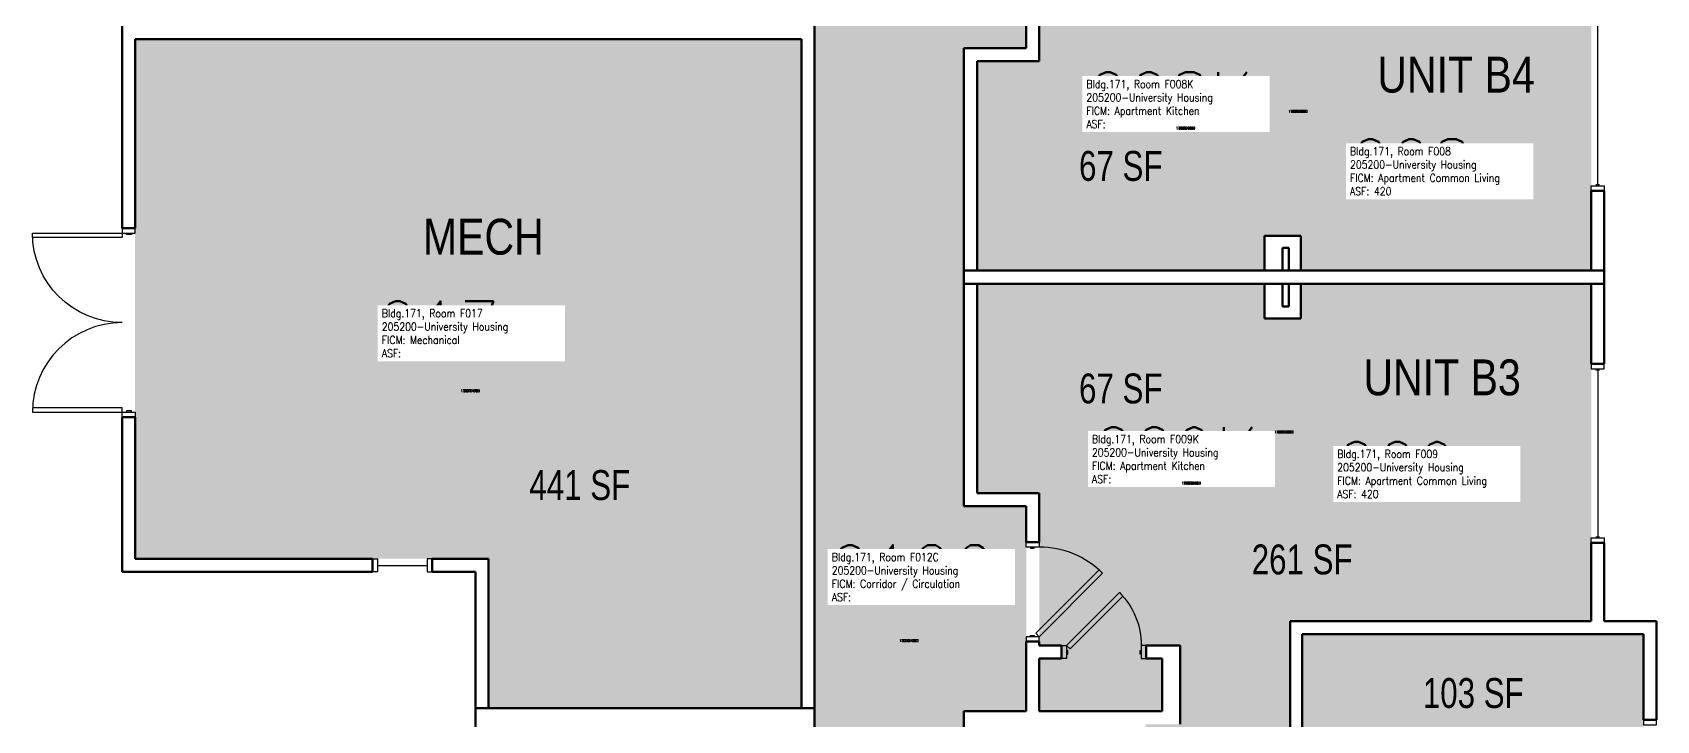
# Model space of a CAD drawing. Header units: inches. Extents: x -171 to 1720, y -75 to 1676.
# Drawn here: x 990 to 1642, y 778 to 1054 of the extents above; entities that cross this region are included whole.
import ezdxf
from ezdxf.enums import TextEntityAlignment as Align

# ---------------------------------------------------------------- set-up
doc = ezdxf.new("R2010")
doc.units = ezdxf.units.IN
doc.header["$LTSCALE"] = 96
doc.header["$MEASUREMENT"] = 0
doc.layers.add('A-AREA-IDEN', color=1, linetype='Continuous', lineweight=18)
doc.layers.add('A-Wall', color=5, linetype='Continuous', lineweight=50)
for name, color, linetype in [('A-DOOR', 2, 'Continuous'), ('A-GLAZ', 1, 'Continuous'), ('A-IDEN-RNUM', 7, 'Continuous'), ('A-IDEN-SNUM', 4, 'Continuous'), ('A-IDEN-VNUM', 4, 'Continuous'), ('AREA-TEXT', 3, 'Continuous'), ('Rooms-Category-Color', 7, 'Continuous'), ('Rooms-College-Color', 7, 'Continuous'), ('Rooms-Department-Color', 7, 'Continuous'), ('Rooms-Division-Color', 7, 'Continuous'), ('Rooms-Information', 7, 'Continuous')]:
    doc.layers.add(name, color=color, linetype=linetype)
doc.styles.add('AREA', font='arial.ttf', dxfattribs={"width": 0.75, "height": 12})
doc.styles.add('ROOMSNUMBER', font='txt.shx', dxfattribs={"height": 0.03})
doc.styles.add('ROOMVNUMBER', font='simplex.shx', dxfattribs={"width": 0.85})
doc.styles.get("Standard").update_dxf_attribs({"font": 'ARIALN.TTF'})

msp = doc.modelspace()

# ---------------------------------------------------------------- hatches: boundary and pattern name
at = {"layer": 'Rooms-Category-Color', "true_color": 0x728ef3}
for points in [[(1615.87, 958.5), (1615.87, 1094), (1494.87, 1094), (1494.87, 1369), (1436.87, 1369), (1436.87, 1339.87), (1450.75, 1339.87), (1450.75, 1164.22), (1436.87, 1164.22), (1436.87, 1135.47), (1450.75, 1135.47), (1450.75, 1103.77), (1437.12, 1103.77), (1437.12, 1109.02), (1443.5, 1109.02), (1443.5, 1130.22), (1394.12, 1130.22), (1394.12, 1109.02), (1403.12, 1109.02), (1403.12, 1103.77), (1394.12, 1103.77), (1394.12, 1042.64), (1484.62, 1042.64), (1484.62, 972.5), (1499.25, 972.5), (1499.25, 958.5)], [(1484.62, 958.5), (1369.12, 958.5), (1369.12, 1042.64), (1484.62, 1042.64)], [(1484.62, 953.25), (1369.12, 953.25), (1369.12, 869.11), (1484.62, 869.11)], [(1615.87, 953.25), (1615.87, 817.75), (1494.87, 817.75), (1494.87, 542.75), (1436.87, 542.75), (1436.87, 571.87), (1446.75, 571.87), (1446.75, 747.16), (1436.87, 747.16), (1436.87, 776.28), (1450.75, 776.28), (1450.75, 807.98), (1437.12, 807.98), (1437.12, 802.73), (1443.5, 802.73), (1443.5, 781.53), (1394.12, 781.53), (1394.12, 802.73), (1403.12, 802.73), (1403.12, 807.98), (1394.12, 807.98), (1394.12, 869.11), (1484.62, 869.11), (1484.62, 939.25), (1499.25, 939.25), (1499.25, 953.25)], [(1636.87, 704.5), (1636.87, 812.5), (1500.12, 812.5), (1500.12, 704.5), (1636.43, 704.51)]]:
    msp.add_hatch(color=171, dxfattribs=at).paths.add_polyline_path(points)
at = {"layer": 'Rooms-Category-Color', "true_color": 0xadadad}
for points in [[(1363.87, 211), (1303.87, 211), (1303.87, 332.39), (1278.87, 332.39), (1278.87, 414.72), (1303.87, 414.72), (1303.87, 1145.53), (1303.87, 1145.53), (1303.87, 1227.86), (1303.87, 1227.86), (1303.87, 1322.5), (1363.87, 1322.5), (1363.87, 1130.22), (1388.87, 1130.22), (1388.87, 1047.89), (1363.87, 1047.89), (1363.87, 863.86), (1388.87, 863.86), (1388.87, 781.53), (1363.87, 781.53), (1363.87, 353.5), (1363.25, 353.5), (1363.25, 244), (1363.87, 244), (1363.87, 243)], [(1030.88, 1051.54), (1030.88, 842.75), (1172.88, 842.75), (1172.88, 782.75), (1298.63, 782.75), (1298.63, 1051.54)]]:
    msp.add_hatch(color=253, dxfattribs=at).paths.add_polyline_path(points)
at = {"layer": 'Rooms-College-Color', "true_color": 0xadadad}
for points in [[(1615.87, 958.5), (1615.87, 1094), (1494.87, 1094), (1494.87, 1369), (1436.87, 1369), (1436.87, 1339.87), (1450.75, 1339.87), (1450.75, 1164.22), (1436.87, 1164.22), (1436.87, 1135.47), (1450.75, 1135.47), (1450.75, 1103.77), (1437.12, 1103.77), (1437.12, 1109.02), (1443.5, 1109.02), (1443.5, 1130.22), (1394.12, 1130.22), (1394.12, 1109.02), (1403.12, 1109.02), (1403.12, 1103.77), (1394.12, 1103.77), (1394.12, 1042.64), (1484.62, 1042.64), (1484.62, 972.5), (1499.25, 972.5), (1499.25, 958.5)], [(1363.87, 211), (1303.87, 211), (1303.87, 332.39), (1278.87, 332.39), (1278.87, 414.72), (1303.87, 414.72), (1303.87, 1145.53), (1303.87, 1145.53), (1303.87, 1227.86), (1303.87, 1227.86), (1303.87, 1322.5), (1363.87, 1322.5), (1363.87, 1130.22), (1388.87, 1130.22), (1388.87, 1047.89), (1363.87, 1047.89), (1363.87, 863.86), (1388.87, 863.86), (1388.87, 781.53), (1363.87, 781.53), (1363.87, 353.5), (1363.25, 353.5), (1363.25, 244), (1363.87, 244), (1363.87, 243)], [(1030.88, 1051.54), (1030.88, 842.75), (1172.88, 842.75), (1172.88, 782.75), (1298.63, 782.75), (1298.63, 1051.54)], [(1484.62, 958.5), (1369.12, 958.5), (1369.12, 1042.64), (1484.62, 1042.64)], [(1484.62, 953.25), (1369.12, 953.25), (1369.12, 869.11), (1484.62, 869.11)], [(1615.87, 953.25), (1615.87, 817.75), (1494.87, 817.75), (1494.87, 542.75), (1436.87, 542.75), (1436.87, 571.87), (1446.75, 571.87), (1446.75, 747.16), (1436.87, 747.16), (1436.87, 776.28), (1450.75, 776.28), (1450.75, 807.98), (1437.12, 807.98), (1437.12, 802.73), (1443.5, 802.73), (1443.5, 781.53), (1394.12, 781.53), (1394.12, 802.73), (1403.12, 802.73), (1403.12, 807.98), (1394.12, 807.98), (1394.12, 869.11), (1484.62, 869.11), (1484.62, 939.25), (1499.25, 939.25), (1499.25, 953.25)], [(1636.87, 704.5), (1636.87, 812.5), (1500.12, 812.5), (1500.12, 704.5), (1636.43, 704.51)]]:
    msp.add_hatch(color=253, dxfattribs=at).paths.add_polyline_path(points)
at = {"layer": 'Rooms-Department-Color', "true_color": 0x604aed}
for points in [[(1615.87, 958.5), (1615.87, 1094), (1494.87, 1094), (1494.87, 1369), (1436.87, 1369), (1436.87, 1339.87), (1450.75, 1339.87), (1450.75, 1164.22), (1436.87, 1164.22), (1436.87, 1135.47), (1450.75, 1135.47), (1450.75, 1103.77), (1437.12, 1103.77), (1437.12, 1109.02), (1443.5, 1109.02), (1443.5, 1130.22), (1394.12, 1130.22), (1394.12, 1109.02), (1403.12, 1109.02), (1403.12, 1103.77), (1394.12, 1103.77), (1394.12, 1042.64), (1484.62, 1042.64), (1484.62, 972.5), (1499.25, 972.5), (1499.25, 958.5)], [(1484.62, 958.5), (1369.12, 958.5), (1369.12, 1042.64), (1484.62, 1042.64)], [(1484.62, 953.25), (1369.12, 953.25), (1369.12, 869.11), (1484.62, 869.11)], [(1615.87, 953.25), (1615.87, 817.75), (1494.87, 817.75), (1494.87, 542.75), (1436.87, 542.75), (1436.87, 571.87), (1446.75, 571.87), (1446.75, 747.16), (1436.87, 747.16), (1436.87, 776.28), (1450.75, 776.28), (1450.75, 807.98), (1437.12, 807.98), (1437.12, 802.73), (1443.5, 802.73), (1443.5, 781.53), (1394.12, 781.53), (1394.12, 802.73), (1403.12, 802.73), (1403.12, 807.98), (1394.12, 807.98), (1394.12, 869.11), (1484.62, 869.11), (1484.62, 939.25), (1499.25, 939.25), (1499.25, 953.25)], [(1636.87, 704.5), (1636.87, 812.5), (1500.12, 812.5), (1500.12, 704.5), (1636.43, 704.51)]]:
    msp.add_hatch(color=173, dxfattribs=at).paths.add_polyline_path(points)
at = {"layer": 'Rooms-Department-Color', "true_color": 0xacacac}
for points in [[(1363.87, 211), (1303.87, 211), (1303.87, 332.39), (1278.87, 332.39), (1278.87, 414.72), (1303.87, 414.72), (1303.87, 1145.53), (1303.87, 1145.53), (1303.87, 1227.86), (1303.87, 1227.86), (1303.87, 1322.5), (1363.87, 1322.5), (1363.87, 1130.22), (1388.87, 1130.22), (1388.87, 1047.89), (1363.87, 1047.89), (1363.87, 863.86), (1388.87, 863.86), (1388.87, 781.53), (1363.87, 781.53), (1363.87, 353.5), (1363.25, 353.5), (1363.25, 244), (1363.87, 244), (1363.87, 243)], [(1030.88, 1051.54), (1030.88, 842.75), (1172.88, 842.75), (1172.88, 782.75), (1298.63, 782.75), (1298.63, 1051.54)]]:
    msp.add_hatch(color=253, dxfattribs=at).paths.add_polyline_path(points)
at = {"layer": 'Rooms-Division-Color', "true_color": 0x604aed}
for points in [[(1615.87, 958.5), (1615.87, 1094), (1494.87, 1094), (1494.87, 1369), (1436.87, 1369), (1436.87, 1339.87), (1450.75, 1339.87), (1450.75, 1164.22), (1436.87, 1164.22), (1436.87, 1135.47), (1450.75, 1135.47), (1450.75, 1103.77), (1437.12, 1103.77), (1437.12, 1109.02), (1443.5, 1109.02), (1443.5, 1130.22), (1394.12, 1130.22), (1394.12, 1109.02), (1403.12, 1109.02), (1403.12, 1103.77), (1394.12, 1103.77), (1394.12, 1042.64), (1484.62, 1042.64), (1484.62, 972.5), (1499.25, 972.5), (1499.25, 958.5)], [(1484.62, 958.5), (1369.12, 958.5), (1369.12, 1042.64), (1484.62, 1042.64)], [(1484.62, 953.25), (1369.12, 953.25), (1369.12, 869.11), (1484.62, 869.11)], [(1615.87, 953.25), (1615.87, 817.75), (1494.87, 817.75), (1494.87, 542.75), (1436.87, 542.75), (1436.87, 571.87), (1446.75, 571.87), (1446.75, 747.16), (1436.87, 747.16), (1436.87, 776.28), (1450.75, 776.28), (1450.75, 807.98), (1437.12, 807.98), (1437.12, 802.73), (1443.5, 802.73), (1443.5, 781.53), (1394.12, 781.53), (1394.12, 802.73), (1403.12, 802.73), (1403.12, 807.98), (1394.12, 807.98), (1394.12, 869.11), (1484.62, 869.11), (1484.62, 939.25), (1499.25, 939.25), (1499.25, 953.25)], [(1636.87, 704.5), (1636.87, 812.5), (1500.12, 812.5), (1500.12, 704.5), (1636.43, 704.51)]]:
    msp.add_hatch(color=173, dxfattribs=at).paths.add_polyline_path(points)
at = {"layer": 'Rooms-Division-Color', "true_color": 0xadadad}
for points in [[(1363.87, 211), (1303.87, 211), (1303.87, 332.39), (1278.87, 332.39), (1278.87, 414.72), (1303.87, 414.72), (1303.87, 1145.53), (1303.87, 1145.53), (1303.87, 1227.86), (1303.87, 1227.86), (1303.87, 1322.5), (1363.87, 1322.5), (1363.87, 1130.22), (1388.87, 1130.22), (1388.87, 1047.89), (1363.87, 1047.89), (1363.87, 863.86), (1388.87, 863.86), (1388.87, 781.53), (1363.87, 781.53), (1363.87, 353.5), (1363.25, 353.5), (1363.25, 244), (1363.87, 244), (1363.87, 243)], [(1030.88, 1051.54), (1030.88, 842.75), (1172.88, 842.75), (1172.88, 782.75), (1298.63, 782.75), (1298.63, 1051.54)]]:
    msp.add_hatch(color=253, dxfattribs=at).paths.add_polyline_path(points)

# ---------------------------------------------------------------- linework, layer by layer
at = {"layer": 'A-DOOR'}
for p, q in [((989.63, 971.87), (989.63, 973.62)), ((989.63, 973.62), (1025.63, 973.62)), ((1030.88, 975.62), (1025.63, 975.62)), ((1025.63, 975.62), (1025.63, 973.62)), ((1025.63, 973.62), (1025.63, 971.87)), ((1025.63, 973.62), (1030.88, 973.62)), ((1027.38, 973), (1027.38, 973.62)), ((1027.38, 973.62), (1029.38, 973.62)), ((1029.38, 973), (1027.38, 973)), ((1029.38, 973.62), (1029.38, 973)), ((1030.88, 973.62), (1030.88, 975.62)), ((1025.63, 971.87), (989.63, 971.87)), ((1025.63, 903.37), (989.63, 903.37)), ((989.63, 903.37), (989.63, 901.62)), ((989.63, 901.62), (1025.63, 901.62)), ((1025.63, 901.62), (1025.63, 903.37)), ((1025.63, 899.62), (1025.63, 901.62)), ((1025.63, 901.62), (1030.88, 901.62)), ((1029.38, 902.25), (1027.38, 902.25)), ((1027.38, 902.25), (1027.38, 901.62)), ((1027.38, 901.62), (1029.38, 901.62)), ((1029.38, 901.62), (1029.38, 902.25)), ((1030.88, 901.62), (1030.88, 899.62)), ((1030.88, 899.62), (1025.63, 899.62))]:
    msp.add_line(p, q, dxfattribs=at)
for points in [[(1388.87, 847.47), (1388.87, 849.47), (1394.12, 849.47), (1394.12, 847.47)], [(1390.62, 847.47), (1390.62, 846.97), (1392.12, 846.97), (1392.12, 847.47)], [(1394.12, 811.47), (1392.71, 812.88), (1418.17, 838.34), (1419.58, 836.92)], [(1405.12, 807.98), (1406.54, 806.57), (1427.75, 827.78), (1426.34, 829.19)], [(1388.87, 811.47), (1388.87, 809.47), (1394.12, 809.47), (1394.12, 811.47)], [(1390.62, 811.47), (1390.62, 811.97), (1392.12, 811.97), (1392.12, 811.47)], [(1405.12, 802.73), (1403.12, 802.73), (1403.12, 807.98), (1405.12, 807.98)], [(1405.12, 804.48), (1405.62, 804.48), (1405.62, 805.98), (1405.12, 805.98)], [(1435.12, 804.48), (1434.62, 804.48), (1434.62, 805.98), (1435.12, 805.98)], [(1435.12, 802.73), (1437.12, 802.73), (1437.12, 807.98), (1435.12, 807.98)]]:
    msp.add_lwpolyline(points, close=True, dxfattribs=at)
at = {"layer": 'A-DOOR', "extrusion": (0, 0, -1)}
for centre, radius, start, end in [((-1025.63, 973.62), 36, 270, 0), ((-1405.12, 807.98), 30, 135, 180)]:
    msp.add_arc(centre, radius, start, end, dxfattribs=at)
at = {"layer": 'A-DOOR'}
for centre, start, end in [((1025.63, 901.62), 90, 180), ((1394.12, 811.47), 45, 90)]:
    msp.add_arc(centre, 36, start, end, dxfattribs=at)
at = {"layer": 'A-GLAZ'}
for p, q in [((1618.5, 993.11), (1618.5, 1060.11)), ((1617.75, 993.11), (1619.25, 993.11)), ((1617.75, 918.62), (1619.25, 918.62)), ((1618.5, 918.62), (1618.5, 851.62)), ((1617.75, 851.62), (1619.25, 851.62)), ((1126.25, 837.5), (1126.25, 842.75)), ((1126.25, 842.75), (1128.25, 842.75)), ((1128.25, 842.75), (1128.25, 837.5)), ((1150.25, 842.75), (1148.25, 842.75)), ((1148.25, 842.75), (1148.25, 837.5)), ((1150.25, 837.5), (1150.25, 842.75)), ((1128.25, 837.5), (1126.25, 837.5)), ((1128.25, 840.12), (1148.25, 840.12)), ((1148.25, 837.5), (1150.25, 837.5))]:
    msp.add_line(p, q, dxfattribs=at)
for points in [[(1621.12, 992.61), (1621.12, 990.61), (1615.87, 990.61), (1615.87, 992.61)], [(1621.12, 919.12), (1621.12, 921.12), (1615.87, 921.12), (1615.87, 919.12)], [(1621.12, 851.12), (1621.12, 849.12), (1615.87, 849.12), (1615.87, 851.12)], [(1642.12, 776.09), (1642.12, 778.09), (1636.87, 778.09), (1636.87, 776.09)]]:
    msp.add_lwpolyline(points, close=True, dxfattribs=at)
at = {"layer": 'A-Wall'}
for p, q in [((1025.63, 1202.75), (1025.63, 975.62)), ((1303.87, 782.75), (1303.87, 1057.16)), ((1388.87, 1062.28), (1388.87, 1047.89)), ((1394.12, 1042.64), (1394.12, 1062.28)), ((1030.88, 975.62), (1030.88, 1051.54)), ((1030.88, 1051.54), (1298.63, 1051.54)), ((1298.63, 1051.54), (1298.63, 782.75)), ((1363.87, 1047.89), (1363.87, 953.25)), ((1388.87, 1047.89), (1363.87, 1047.89)), ((1369.12, 958.5), (1369.12, 1042.64)), ((1369.12, 1042.64), (1394.12, 1042.64)), ((1621.12, 990.61), (1615.87, 990.61)), ((1615.87, 990.61), (1615.87, 958.5)), ((1621.12, 953.25), (1621.12, 990.61)), ((1025.63, 975.62), (1030.88, 975.62)), ((1484.62, 972.5), (1484.62, 958.5)), ((1499.25, 972.5), (1484.62, 972.5)), ((1499.25, 958.5), (1499.25, 972.5)), ((1491.87, 958.5), (1491.87, 967.62)), ((1491.87, 967.62), (1494.37, 967.62)), ((1494.37, 967.62), (1494.37, 958.5)), ((1363.87, 863.86), (1363.87, 958.5)), ((1363.87, 958.5), (1621.12, 958.5)), ((1363.87, 953.25), (1621.12, 953.25)), ((1484.62, 958.5), (1369.12, 958.5)), ((1369.12, 953.25), (1369.12, 869.11)), ((1484.62, 953.25), (1369.12, 953.25)), ((1484.62, 939.25), (1484.62, 953.25)), ((1494.37, 958.5), (1491.87, 958.5)), ((1494.37, 953.25), (1491.87, 953.25)), ((1491.87, 953.25), (1491.87, 944.12)), ((1494.37, 944.12), (1494.37, 953.25)), ((1615.87, 958.5), (1499.25, 958.5)), ((1615.87, 953.25), (1499.25, 953.25)), ((1499.25, 953.25), (1499.25, 939.25)), ((1615.87, 921.12), (1615.87, 953.25)), ((1621.12, 958.5), (1621.12, 921.12)), ((1491.87, 944.12), (1494.37, 944.12)), ((1499.25, 939.25), (1484.62, 939.25)), ((1621.12, 921.12), (1615.87, 921.12)), ((1025.63, 899.62), (1025.63, 837.5)), ((1030.88, 899.62), (1025.63, 899.62)), ((1030.88, 842.75), (1030.88, 899.62)), ((1369.12, 869.11), (1394.12, 869.11)), ((1394.12, 869.11), (1394.12, 849.47)), ((1388.87, 863.86), (1363.87, 863.86)), ((1388.87, 849.47), (1388.87, 863.86)), ((1394.12, 849.47), (1388.87, 849.47)), ((1615.87, 817.75), (1615.87, 849.12)), ((1615.87, 849.12), (1621.12, 849.12)), ((1621.12, 849.12), (1621.12, 817.75)), ((1126.25, 842.75), (1030.88, 842.75)), ((1126.25, 837.5), (1126.25, 842.75)), ((1172.88, 842.75), (1150.25, 842.75)), ((1150.25, 842.75), (1150.25, 837.5)), ((1172.88, 782.75), (1172.88, 842.75)), ((1025.63, 837.5), (1126.25, 837.5)), ((1150.25, 837.5), (1167.63, 837.5)), ((1167.63, 837.5), (1167.63, 782.75)), ((1494.87, 817.75), (1615.87, 817.75)), ((1494.87, 745.5), (1494.87, 817.75)), ((1621.12, 817.75), (1642.12, 817.75)), ((1642.12, 817.75), (1642.12, 778.09)), ((1388.87, 781.53), (1388.87, 809.47)), ((1388.87, 809.47), (1394.12, 809.47)), ((1394.12, 809.47), (1394.12, 807.98)), ((1636.87, 812.5), (1499.75, 812.5)), ((1499.75, 812.5), (1499.75, 745.5)), ((1636.87, 778.09), (1636.87, 812.5)), ((1394.12, 807.98), (1403.12, 807.98)), ((1403.12, 802.73), (1394.12, 802.73)), ((1394.12, 802.73), (1394.12, 781.53)), ((1403.12, 807.98), (1403.12, 802.73)), ((1437.12, 807.98), (1450.75, 807.98)), ((1437.12, 802.73), (1437.12, 807.98)), ((1443.5, 802.73), (1437.12, 802.73)), ((1443.5, 781.53), (1443.5, 802.73)), ((1450.75, 807.98), (1450.75, 776.28)), ((1167.63, 782.75), (1172.88, 782.75)), ((1167.63, 766.62), (1167.63, 782.75)), ((1167.63, 782.75), (1303.87, 782.75)), ((1298.63, 782.75), (1303.87, 782.75)), ((1303.87, 782.75), (1303.87, 654.12)), ((1363.87, 542.12), (1363.87, 781.53)), ((1363.87, 781.53), (1388.87, 781.53)), ((1394.12, 781.53), (1443.5, 781.53)), ((1642.12, 778.09), (1636.87, 778.09))]:
    msp.add_line(p, q, dxfattribs=at)

# ---------------------------------------------------------------- texts
at = {"layer": 'A-AREA-IDEN'}
for s, p in [('UNIT B4', (1561.58, 1030.02)), ('MECH', (1170.75, 964.93)), ('UNIT B3', (1555.98, 908.42)), ('CORR', (1333.75, 826.59))]:
    msp.add_text(s, height=14.4, dxfattribs=at).set_placement(p, align=Align.CENTER)
at = {"layer": 'A-IDEN-RNUM', "style": 'ROOMSNUMBER', "width": 0.85}
for s, p in [('0008-00', (1498.08, 1022.46)), ('0008-K0', (1452.96, 1015.71)), ('0017-00', (1165.56, 910.21)), ('0009-00', (1492.46, 893.72)), ('0009-K0', (1455.18, 873.13)), ('0012-C0', (1341.75, 809.84))]:
    msp.add_text(s, height=1, dxfattribs=at).set_placement(p, align=Align.MIDDLE_CENTER)
at = {"layer": 'A-IDEN-SNUM', "style": 'ROOMSNUMBER', "width": 0.85}
for s, p in [('1710F00800', (1498.08, 1022.46)), ('1710F008K0', (1452.96, 1015.71)), ('1710F01700', (1165.56, 910.21)), ('1710F00900', (1492.46, 893.72)), ('1710F009K0', (1455.18, 873.13)), ('1710F012C0', (1341.75, 809.84))]:
    msp.add_text(s, height=1, dxfattribs=at).set_placement(p, align=Align.MIDDLE_CENTER)
at = {"layer": 'A-IDEN-VNUM', "style": 'ROOMVNUMBER', "width": 0.85}
for s, p in [('008K', (1446.76, 1026.99)), ('008', (1543.58, 1000.02)), ('017', (1152.75, 934.93)), ('009K', (1448.98, 884.41)), ('009', (1537.98, 878.42)), ('012C', (1343.11, 837.01))]:
    msp.add_text(s, height=22.5, dxfattribs=at).set_placement(p, align=Align.MIDDLE_CENTER)
at = {"layer": 'AREA-TEXT', "style": 'AREA', "width": 0.75}
for s, p in [('67 SF', (1426.87, 1000.57)), ('67 SF', (1426.87, 911.18)), ('441 SF', (1209.53, 872.36)), ('261 SF', (1499.75, 842.5)), ('103 SF', (1568.5, 788.84))]:
    msp.add_text(s, height=12, dxfattribs=at).set_placement(p, align=Align.MIDDLE_CENTER)

# ---------------------------------------------------------------- next in the draw order: texts
at = {"layer": 'Rooms-Information', "char_height": 3.2143, "width": 72, "attachment_point": 7, "style": 'ROOMVNUMBER', "bg_fill": 3, "box_fill_scale": 1.5, "bg_fill_color": 256, "bg_fill_true_color": 13158600, "bg_fill_transparency": 0}
for s, insert in [('Bldg.171, Room F008K^M^J205200-University Housing^M^JFICM: Apartment Kitchen^M^JASF: ', (1413.07, 1015.74)), ('Bldg.171, Room F008^M^J205200-University Housing^M^JFICM: Apartment Common Living^M^JASF: 420', (1518.99, 988.77)), ('Bldg.171, Room F017^M^J205200-University Housing^M^JFICM: Mechanical^M^JASF: ', (1129.98, 923.68)), ('Bldg.171, Room F009K^M^J205200-University Housing^M^JFICM: Apartment Kitchen^M^JASF: ', (1415.29, 873.16)), ('Bldg.171, Room F009^M^J205200-University Housing^M^JFICM: Apartment Common Living^M^JASF: 420', (1513.84, 867.17)), ('Bldg.171, Room F012C^M^J205200-University Housing^M^JFICM: Corridor / Circulation^M^JASF: ', (1310.78, 825.76))]:
    msp.add_mtext(s, dxfattribs=dict(at, insert=insert))

doc.saveas('drawing.dxf')
